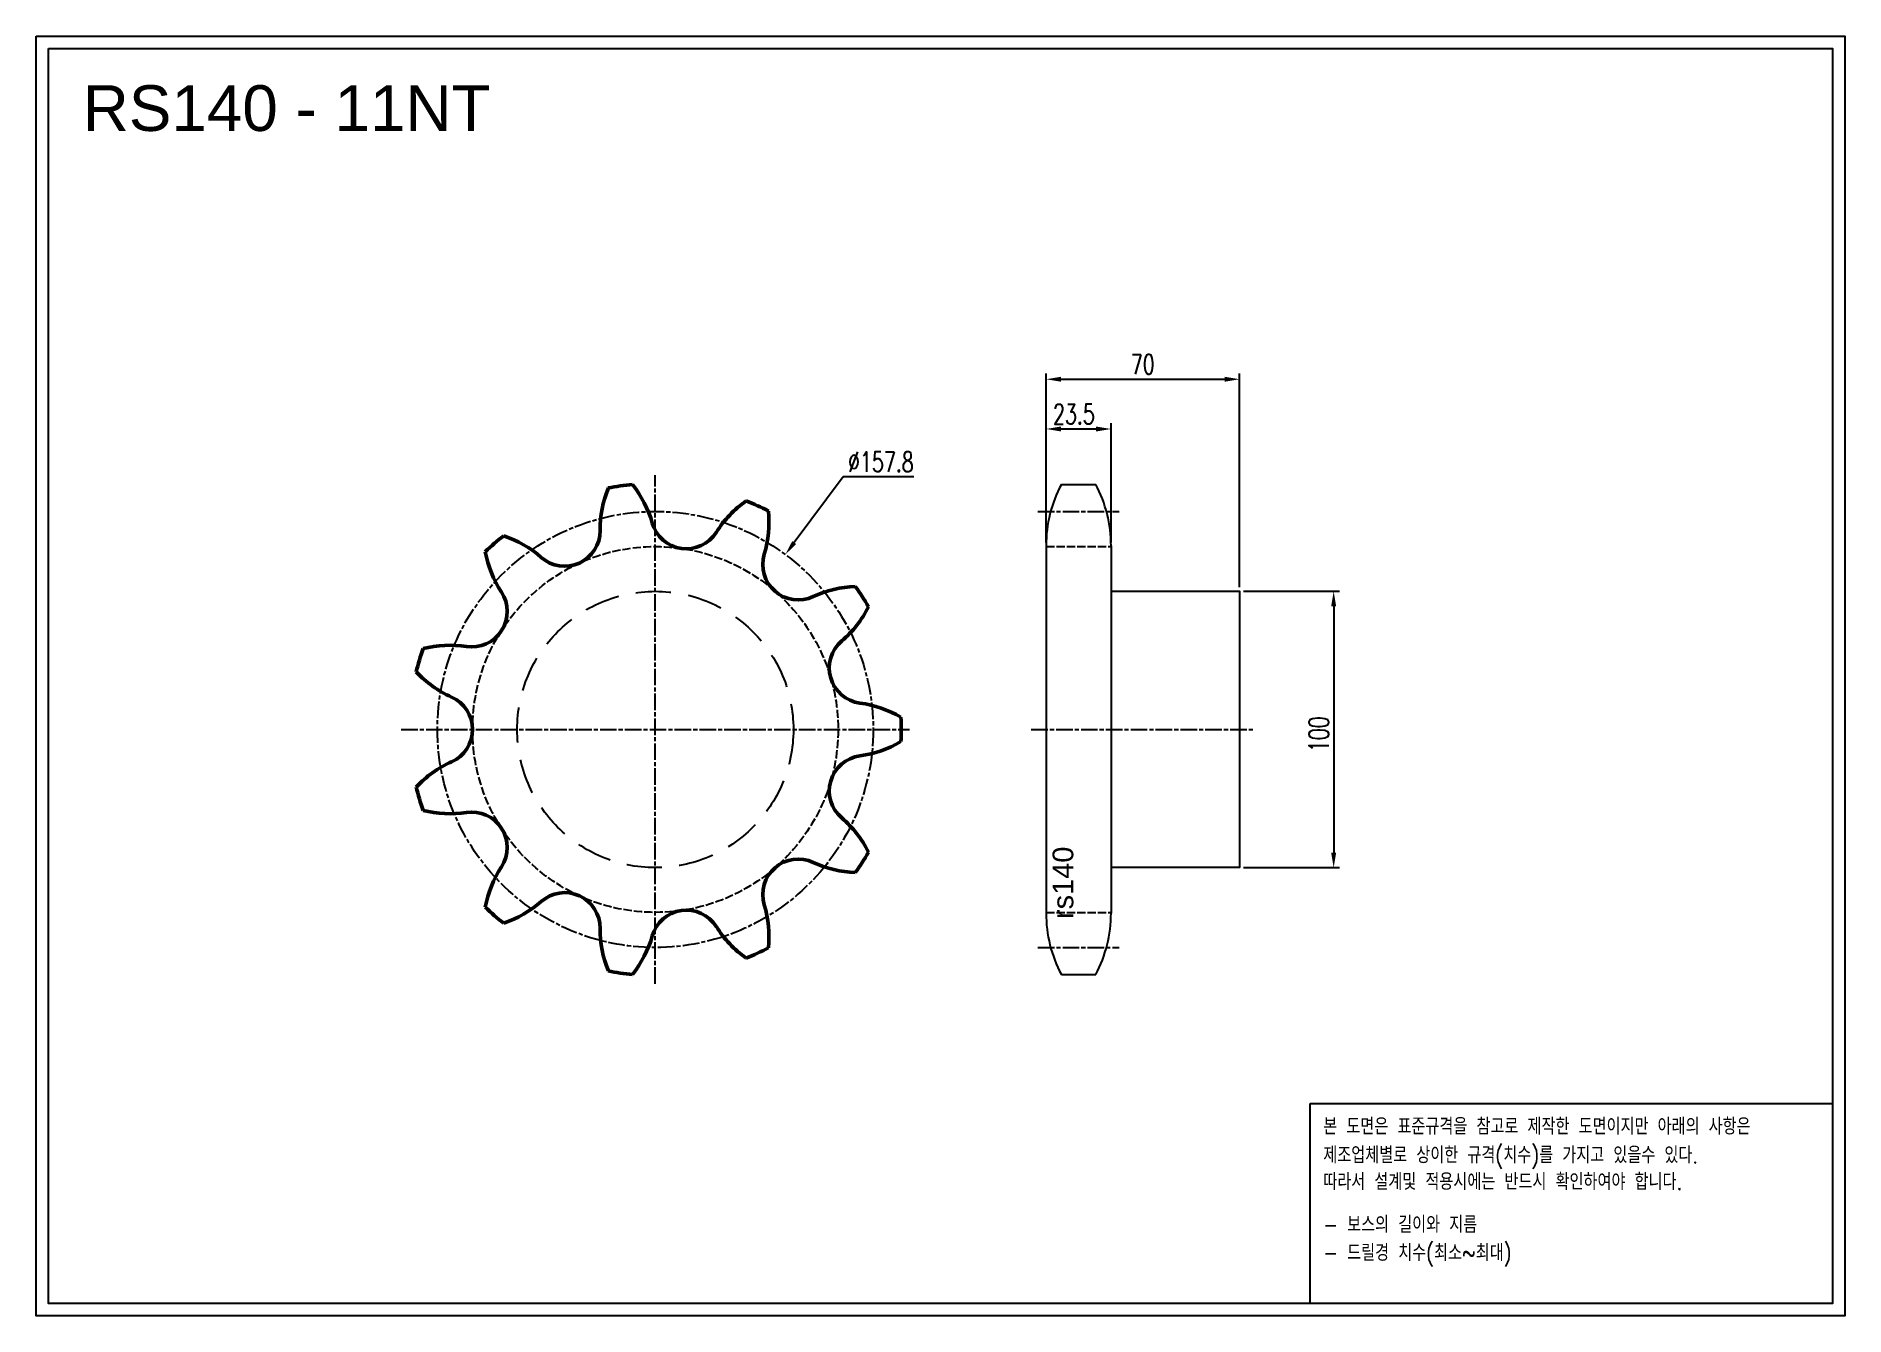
# Model space of a CAD drawing. Header units: millimetres. Extents: x -3327 to -2672, y 39694 to 40157.
import ezdxf

# ---------------------------------------------------------------- set-up
doc = ezdxf.new("R2010")
doc.units = ezdxf.units.MM
for name, pattern in [('AM_ISO02W050', [7.5, 6, -1.5]), ('AM_ISO02W050x2', [3.75, 3, -0.75]), ('AM_ISO08W050', [18, 12, -1.5, 3, -1.5]), ('AM_ISO08W050x2', [9, 6, -0.75, 1.5, -0.75]), ('HIDDEN', [9.525, 6.35, -3.175])]:
    doc.linetypes.add(name, pattern=pattern)
for name, color, linetype, lineweight in [('AM_0N', 7, 'Continuous', 50), ('AM_3N', 6, 'AM_ISO02W050', 25), ('AM_7', 4, 'AM_ISO08W050', 25), ('AM_7N', 4, 'AM_ISO08W050', 25)]:
    doc.layers.add(name, color=color, linetype=linetype, lineweight=lineweight)
doc.layers.add('HL', color=2, linetype='HIDDEN')
doc.layers.add('S-DIM', color=7, linetype='Continuous')
doc.styles.add('HAN', font='ROMANS.shx', dxfattribs={"width": 0.7, "bigfont": 'whgtxt.shx'})
doc.styles.add('HSG', font='SIMPLEX.shx', dxfattribs={"width": 0.7, "bigfont": 'HSG.shx'})
doc.styles.get("Standard").update_dxf_attribs({"font": 'arial.ttf'})
doc.dimstyles.new('APP16', dxfattribs={"dimscale": 3, "dimtxt": 2.4, "dimasz": 1.8, "dimexe": 0.7, "dimexo": 0.5, "dimgap": 0.6, "dimtad": 1, "dimtoh": 1, "dimdec": 1, "dimrnd": 0.01, "dimzin": 9, "dimdsep": 46, "dimtxsty": 'HSG', "dimcen": 0, "dimclrd": 1, "dimclre": 1, "dimclrt": 256, "dimazin": 2, "dimtp": 1, "dimtm": 1, "dimtfac": 0.5, "dimtdec": 1, "dimtofl": 0, "dimtmove": 0, "dimatfit": 3, "dimfxl": 0, "dimtvp": 1, "dimtolj": 2, "dimlwd": -1, "dimlwe": -1, "dimarcsym": 0})

# ---------------------------------------------------------------- blocks, each defined once
blk = doc.blocks.new('*D1')
at = {"layer": 'Defpoints', "color": 0, "transparency": 16777216}
for p in [(-2937.6, 40014.77), (-2961.1, 39972.22), (-2937.6, 39972.22)]:
    blk.add_point(p, dxfattribs=at)
at = {"layer": 'S-DIM', "color": 1, "transparency": 16777216}
for p, q in [((-2961.1, 39973.72), (-2961.1, 40016.87)), ((-2955.7, 40014.77), (-2943, 40014.77)), ((-2937.6, 39973.72), (-2937.6, 40016.87))]:
    blk.add_line(p, q, dxfattribs=at)
for points in [[(-2955.7, 40015.67), (-2955.7, 40013.87), (-2961.1, 40014.77)], [(-2943, 40015.67), (-2943, 40013.87), (-2937.6, 40014.77)]]:
    blk.add_solid(points, dxfattribs=at)
at = {"layer": 'S-DIM', "transparency": 16777216, "insert": (-2951.03, 40020.17), "char_height": 7.2, "attachment_point": 5, "style": 'HSG'}
blk.add_mtext('\\A2;23.5', dxfattribs=at)
blk = doc.blocks.new('*D2')
at = {"layer": 'Defpoints', "color": 0, "transparency": 16777216}
for p in [(-2891.1, 40032.77), (-2961.1, 39972.22), (-2891.1, 39956.03)]:
    blk.add_point(p, dxfattribs=at)
at = {"layer": 'S-DIM', "color": 1, "transparency": 16777216}
for p, q in [((-2961.1, 39973.72), (-2961.1, 40034.87)), ((-2891.1, 39957.53), (-2891.1, 40034.87)), ((-2955.7, 40032.77), (-2896.5, 40032.77))]:
    blk.add_line(p, q, dxfattribs=at)
for points in [[(-2955.7, 40033.67), (-2955.7, 40031.87), (-2961.1, 40032.77)], [(-2896.5, 40033.67), (-2896.5, 40031.87), (-2891.1, 40032.77)]]:
    blk.add_solid(points, dxfattribs=at)
at = {"layer": 'S-DIM', "transparency": 16777216, "insert": (-2926.1, 40038.17), "char_height": 7.2, "attachment_point": 5, "style": 'HSG'}
blk.add_mtext('\\A2;70', dxfattribs=at)
blk = doc.blocks.new('*D3')
at = {"layer": 'Defpoints', "color": 0, "transparency": 16777216}
for p in [(-2891.1, 39956.03), (-2891.1, 39856.03), (-2856.97, 39856.03)]:
    blk.add_point(p, dxfattribs=at)
at = {"layer": 'S-DIM', "color": 1, "transparency": 16777216}
for p, q in [((-2889.6, 39956.03), (-2854.87, 39956.03)), ((-2856.97, 39950.63), (-2856.97, 39861.43)), ((-2889.6, 39856.03), (-2854.87, 39856.03))]:
    blk.add_line(p, q, dxfattribs=at)
for points in [[(-2857.87, 39950.63), (-2856.07, 39950.63), (-2856.97, 39956.03)], [(-2857.87, 39861.43), (-2856.07, 39861.43), (-2856.97, 39856.03)]]:
    blk.add_solid(points, dxfattribs=at)
at = {"layer": 'S-DIM', "transparency": 16777216, "insert": (-2862.37, 39904.31), "char_height": 7.2, "attachment_point": 5, "rotation": 90, "style": 'HSG'}
blk.add_mtext('\\A2;100', dxfattribs=at)
blk = doc.blocks.new('*D4')
at = {"layer": 'Defpoints', "color": 0, "transparency": 16777216}
for p in [(-3055.52, 39969.33), (-3149.67, 39842.73)]:
    blk.add_point(p, dxfattribs=at)
at = {"layer": 'S-DIM', "color": 1, "transparency": 16777216}
for p, q in [((-3034.6, 39997.46), (-3052.3, 39973.67)), ((-3009.04, 39997.46), (-3034.6, 39997.46))]:
    blk.add_line(p, q, dxfattribs=at)
blk.add_solid([(-3053.02, 39974.2), (-3051.58, 39973.13), (-3055.52, 39969.33)], dxfattribs=at)
at = {"layer": 'S-DIM', "transparency": 16777216, "insert": (-3020.92, 40002.86), "char_height": 7.2, "attachment_point": 5, "style": 'HSG'}
blk.add_mtext('\\A2;∅157.8', dxfattribs=at)
blk = doc.blocks.new('notice1')
at = {"color": 4}
blk.add_lwpolyline([(-22142.12, 1735.9), (-22053.8, 1735.9), (-22053.8, 1702.07), (-22142.12, 1702.07)], close=True, dxfattribs=at)
at = {"color": 4, "style": 'HAN', "width": 0.8}
for s, p in [('본 도면은 표준규격을 참고로 제작한 도면이지만 아래의 사항은', (-22139.9, 1730.62)), ('제조업체별로 상이한 규격(치수)를 가지고 있을수 있다.', (-22139.9, 1725.78)), ('따라서 설계및 적용시에는 반드시 확인하여야 합니다.', (-22139.9, 1721.28)), ('- 보스의 길이와 지름', (-22139.9, 1714.03)), ('- 드릴경 치수(최소~최대)', (-22139.9, 1709.27))]:
    blk.add_text(s, height=2.7949, dxfattribs=at).set_placement(p)

msp = doc.modelspace()

# ---------------------------------------------------------------- linework, layer by layer
for p, q in [((-2955.57, 39994.74), (-2943.13, 39994.74)), ((-2961.1, 39972.54), (-2961.1, 39839.53)), ((-2937.6, 39972.54), (-2937.6, 39839.53)), ((-2955.57, 39817.33), (-2943.13, 39817.33))]:
    msp.add_line(p, q)
for points in [[(-3326.78, 40156.91), (-2671.89, 40156.91), (-2671.89, 39693.86), (-3326.78, 39693.86)], [(-3322.37, 40152.5), (-2676.3, 40152.5), (-2676.3, 39698.27), (-3322.37, 39698.27)]]:
    msp.add_lwpolyline(points, close=True)
msp.add_lwpolyline([(-2937.6, 39956.03), (-2891.1, 39956.03), (-2891.1, 39856.03), (-2937.6, 39856.03)])
for centre, start, end in [((-2913.8, 39972.54), 152.00824, 180), ((-2984.9, 39972.54), 0, 27.99176), ((-2913.8, 39839.53), 180, 207.99176), ((-2984.9, 39839.53), 332.00824, 0)]:
    msp.add_arc(centre, 47.3, start, end)
at = {"layer": 'AM_0N'}
for centre, radius, start, end in [((-3102.6, 39906.03), 89.03, 95.34886, 101.01478), ((-3141.79, 39969.87), 39.62, 15.90909, 38.7592), ((-3082.97, 39978.32), 39.62, 157.60443, 180.45455), ((-3047, 39956.24), 39.62, 124.87716, 147.72727), ((-3102.6, 39906.03), 89.03, 62.62158, 68.28751), ((-3101.06, 39980.92), 39.62, 343.18182, 6.03193), ((-3102.6, 39906.03), 89.03, 128.07613, 133.74205), ((-3170.08, 39938.54), 39.62, 48.63636, 71.48647), ((-3135.42, 39977.91), 12.83, 228.63636, 0.45455), ((-3091.35, 39984.24), 12.83, 195.90909, 327.72727), ((-3125.17, 39977.46), 39.62, 190.33171, 213.18182), ((-3050.85, 39965.75), 12.83, 163.18182, 295), ((-3169.07, 39948.75), 12.83, 261.36364, 33.18182), ((-3028.69, 39918.21), 39.62, 92.14989, 115), ((-3102.6, 39906.03), 89.03, 29.89431, 35.56023), ((-3060.81, 39968.21), 39.62, 310.45455, 333.30466), ((-3102.6, 39906.03), 89.03, 160.8034, 166.46932), ((-3176.94, 39896.9), 39.62, 81.36364, 104.21375), ((-3026.78, 39928.29), 12.83, 130.45455, 262.27273), ((-3160.2, 39953.92), 39.62, 223.05898, 245.90909), ((-3181.61, 39906.03), 12.83, 294.09091, 65.90909), ((-3033.83, 39876.32), 39.62, 59.42262, 82.27273), ((-3102.6, 39906.03), 89.03, 357.16704, 2.83296), ((-3026.78, 39883.77), 12.83, 97.72727, 229.54545), ((-3033.83, 39935.75), 39.62, 277.72727, 300.57738), ((-3160.2, 39858.15), 39.62, 114.09091, 136.94102), ((-3102.6, 39906.03), 89.03, 193.53068, 199.1966), ((-3176.94, 39915.17), 39.62, 255.78625, 278.63636), ((-3169.07, 39863.32), 12.83, 326.81818, 98.63636), ((-3060.81, 39843.86), 39.62, 26.69534, 49.54545), ((-3050.85, 39846.32), 12.83, 65, 196.81818), ((-3028.69, 39893.86), 39.62, 245, 267.85011), ((-3102.6, 39906.03), 89.03, 324.43977, 330.10569), ((-3125.17, 39834.61), 39.62, 146.81818, 169.66829), ((-3170.08, 39873.53), 39.62, 288.51353, 311.36364), ((-3135.42, 39834.16), 12.83, 359.54545, 131.36364), ((-3102.6, 39906.03), 89.03, 226.25795, 231.92387), ((-3091.35, 39827.82), 12.83, 32.27273, 164.09091), ((-3101.06, 39831.14), 39.62, 353.96807, 16.81818), ((-3082.97, 39833.74), 39.62, 179.54545, 202.39557), ((-3141.79, 39842.2), 39.62, 321.2408, 344.09091), ((-3047, 39855.83), 39.62, 212.27273, 235.12284), ((-3102.6, 39906.03), 89.03, 291.71249, 297.37842), ((-3102.6, 39906.03), 89.03, 258.98522, 264.65114)]:
    msp.add_arc(centre, radius, start, end, dxfattribs=at)
at = {"layer": 'AM_3N', "linetype": 'AM_ISO02W050x2'}
for p, q in [((-2961.1, 39972.22), (-2937.6, 39972.22)), ((-2961.1, 39839.85), (-2937.6, 39839.85))]:
    msp.add_line(p, q, dxfattribs=at)
msp.add_circle((-3102.6, 39906.03), 66.19, dxfattribs=at)
at = {"layer": 'AM_7', "linetype": 'AM_ISO08W050x2'}
for p, q in [((-2964.1, 39984.92), (-2934.6, 39984.92)), ((-2964.1, 39827.15), (-2934.6, 39827.15))]:
    msp.add_line(p, q, dxfattribs=at)
msp.add_circle((-3102.6, 39906.03), 78.89, dxfattribs=at)
at = {"layer": 'AM_7N', "linetype": 'AM_ISO08W050x2'}
for p, q in [((-3102.6, 39814.01), (-3102.6, 39998.06)), ((-3194.62, 39906.03), (-3010.57, 39906.03)), ((-2966.46, 39906.03), (-2886.04, 39906.03))]:
    msp.add_line(p, q, dxfattribs=at)
at = {"layer": 'HL', "ltscale": 2}
msp.add_circle((-3102.6, 39906.03), 50, dxfattribs=at)

# ---------------------------------------------------------------- block references
at = {"xscale": 2.14200397168902, "yscale": 2.14200397168902, "zscale": 2.14200397168902}
msp.add_blockref('notice1', (44563.02, 36052.43), dxfattribs=at)

# ---------------------------------------------------------------- texts
msp.add_text('RS140 - 11NT', height=16.5375).set_placement((-3309.91, 40122.62))
msp.add_text('rs140', height=7.5, rotation=90).set_placement((-2951.25, 39837.44))

# ---------------------------------------------------------------- dimensions: what is measured, and where the dimension line sits
at = {"layer": 'S-DIM'}
dim = msp.add_linear_dim(base=(-2891.1, 40032.77), p1=(-2961.1, 39972.22), p2=(-2891.1, 39956.03), dimstyle='APP16', dxfattribs=at)
dim.commit()
dim.dimension.update_dxf_attribs({"geometry": '*D2', "text_midpoint": (-2926.1, 40038.17)})
dim = msp.add_linear_dim(base=(-2937.6, 40014.77), p1=(-2961.1, 39972.22), p2=(-2937.6, 39972.22), dimstyle='APP16', dxfattribs=at)
dim.commit()
dim.dimension.update_dxf_attribs({"geometry": '*D1', "text_midpoint": (-2951.03, 40014.77), "dimtype": 128})
dim = msp.add_diameter_dim_2p(p1=(-3149.67, 39842.73), p2=(-3055.52, 39969.33), dimstyle='APP16', dxfattribs=at)
dim.commit()
dim.dimension.update_dxf_attribs({"geometry": '*D4', "text_midpoint": (-3020.92, 39997.46), "dimtype": 131})
dim = msp.add_linear_dim(base=(-2856.97, 39856.03), p1=(-2891.1, 39956.03), p2=(-2891.1, 39856.03), angle=90, dimstyle='APP16', dxfattribs=at)
dim.commit()
dim.dimension.update_dxf_attribs({"geometry": '*D3', "text_midpoint": (-2856.97, 39904.31), "dimtype": 128})

doc.saveas('drawing.dxf')
